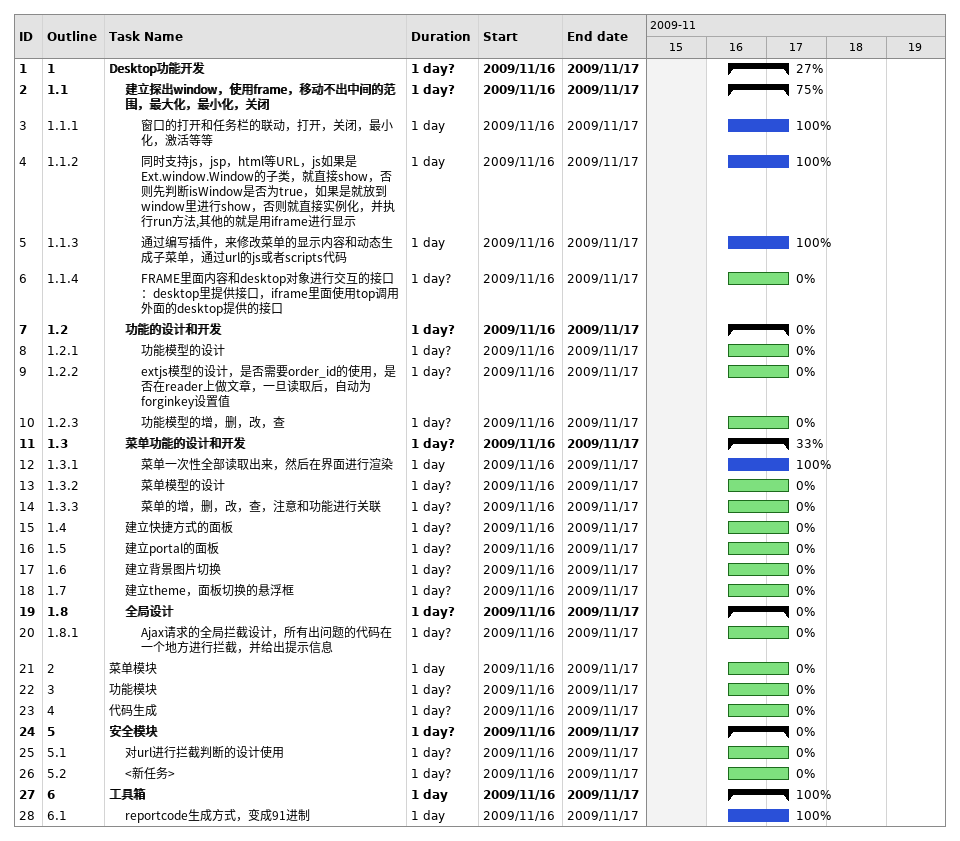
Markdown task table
| ID | WBS | Task | Duration | Start | Finish | % complete |
|---|---|---|---|---|---|---|
| 1 | 1 | **Desktop功能开发** | 1d? | 2009-11-16 | 2009-11-17 | 27 |
| 2 | 1.1 | **建立探出window，使用frame，移动不出中间的范围，最大化，最小化，关闭** | 1d? | 2009-11-16 | 2009-11-17 | 75 |
| 3 | 1.1.1 | 窗口的打开和任务栏的联动，打开，关闭，最小化，激活等等 | 1d | 2009-11-16 | 2009-11-17 | 100 |
| 4 | 1.1.2 | 同时支持js，jsp，html等URL，js如果是Ext.window.Window的子类，就直接show，否则先判断isWindow是否为true，如果是就放到window里进行show，否则就直接实例化，并执行run方法,其他的就是用iframe进行显示 | 1d | 2009-11-16 | 2009-11-17 | 100 |
| 5 | 1.1.3 | 通过编写插件，来修改菜单的显示内容和动态生成子菜单，通过url的js或者scripts代码 | 1d | 2009-11-16 | 2009-11-17 | 100 |
| 6 | 1.1.4 | FRAME里面内容和desktop对象进行交互的接口：desktop里提供接口，iframe里面使用top调用外面的desktop提供的接口 | 1d? | 2009-11-16 | 2009-11-17 | 0 |
| 7 | 1.2 | **功能的设计和开发** | 1d? | 2009-11-16 | 2009-11-17 | 0 |
| 8 | 1.2.1 | 功能模型的设计 | 1d? | 2009-11-16 | 2009-11-17 | 0 |
| 9 | 1.2.2 | extjs模型的设计，是否需要order_id的使用，是否在reader上做文章，一旦读取后，自动为forginkey设置值 | 1d? | 2009-11-16 | 2009-11-17 | 0 |
| 10 | 1.2.3 | 功能模型的增，删，改，查 | 1d? | 2009-11-16 | 2009-11-17 | 0 |
| 11 | 1.3 | **菜单功能的设计和开发** | 1d? | 2009-11-16 | 2009-11-17 | 33 |
| 12 | 1.3.1 | 菜单一次性全部读取出来，然后在界面进行渲染 | 1d | 2009-11-16 | 2009-11-17 | 100 |
| 13 | 1.3.2 | 菜单模型的设计 | 1d? | 2009-11-16 | 2009-11-17 | 0 |
| 14 | 1.3.3 | 菜单的增，删，改，查，注意和功能进行关联 | 1d? | 2009-11-16 | 2009-11-17 | 0 |
| 15 | 1.4 | 建立快捷方式的面板 | 1d? | 2009-11-16 | 2009-11-17 | 0 |
| 16 | 1.5 | 建立portal的面板 | 1d? | 2009-11-16 | 2009-11-17 | 0 |
| 17 | 1.6 | 建立背景图片切换 | 1d? | 2009-11-16 | 2009-11-17 | 0 |
| 18 | 1.7 | 建立theme，面板切换的悬浮框 | 1d? | 2009-11-16 | 2009-11-17 | 0 |
| 19 | 1.8 | **全局设计** | 1d? | 2009-11-16 | 2009-11-17 | 0 |
| 20 | 1.8.1 | Ajax请求的全局拦截设计，所有出问题的代码在一个地方进行拦截，并给出提示信息 | 1d? | 2009-11-16 | 2009-11-17 | 0 |
| 21 | 2 | 菜单模块 | 1d | 2009-11-16 | 2009-11-17 | 0 |
| 22 | 3 | 功能模块 | 1d? | 2009-11-16 | 2009-11-17 | 0 |
| 23 | 4 | 代码生成 | 1d? | 2009-11-16 | 2009-11-17 | 0 |
| 24 | 5 | **安全模块** | 1d? | 2009-11-16 | 2009-11-17 | 0 |
| 25 | 5.1 | 对url进行拦截判断的设计使用 | 1d? | 2009-11-16 | 2009-11-17 | 0 |
| 26 | 5.2 | <新任务> | 1d? | 2009-11-16 | 2009-11-17 | 0 |
| 27 | 6 | **工具箱** | 1d | 2009-11-16 | 2009-11-17 | 100 |
| 28 | 6.1 | reportcode生成方式，变成91进制 | 1d | 2009-11-16 | 2009-11-17 | 100 |
